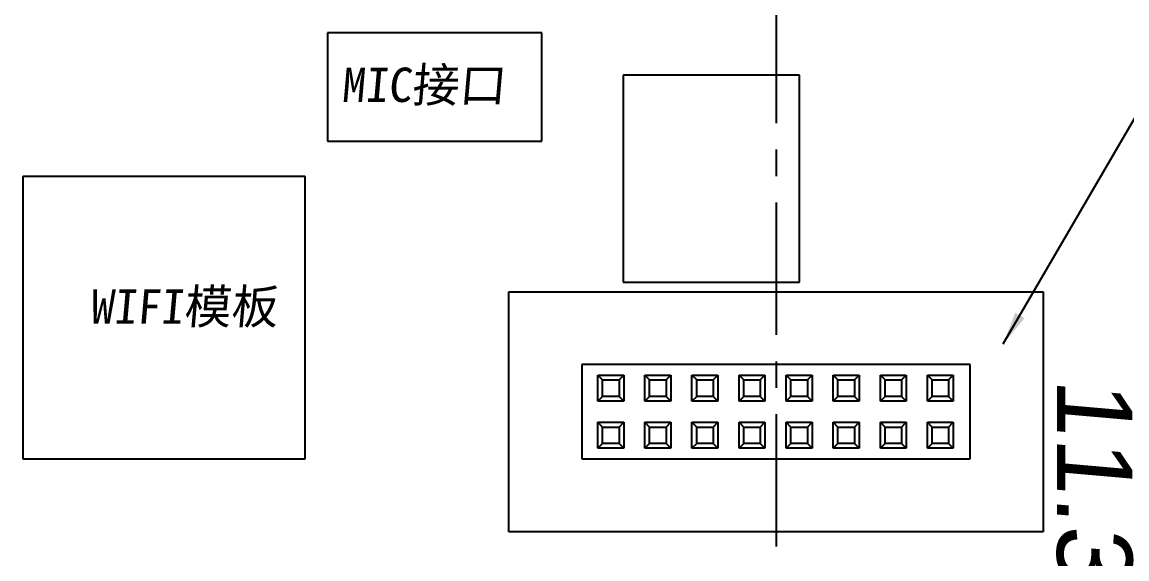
# Model space of a CAD drawing. Extents: x -144 to 4730, y -3845 to 502.
# Drawn here: x 1238.26 to 1285.19, y -3179.04 to -3156.23 of the extents above; entities that cross this region are included whole.
import ezdxf

# ---------------------------------------------------------------- set-up
doc = ezdxf.new("R2010")
doc.units = 0
doc.header["$LTSCALE"] = 15
doc.header["$MEASUREMENT"] = 0
doc.linetypes.add('CENTER', pattern=[0.6, 0.375, -0.075, 0.075, -0.075])
doc.layers.get('0').update_dxf_attribs({"linetype": 'CONTINUOUS'})
doc.layers.get('Defpoints').update_dxf_attribs({"linetype": 'CONTINUOUS'})
doc.layers.add('03___PRT_ALL_CURVES', color=7, linetype='CONTINUOUS')
doc.styles.add('标准', font='arial.ttf', dxfattribs={"oblique": 5})
doc.dimstyles.new('MSTD', dxfattribs={"dimtxt": 3.2, "dimasz": 1.4, "dimexe": 0.5, "dimexo": 0.5, "dimgap": 0.5, "dimtad": 0, "dimzin": 1, "dimdsep": 46, "dimtxsty": '标准', "dimcen": 0, "dimclrd": 5, "dimclre": 5, "dimclrt": 3, "dimadec": 1, "dimazin": 2, "dimtfac": 0.5, "dimtmove": 0, "dimatfit": 3, "dimfxl": 0, "dimlwd": -1, "dimarcsym": 0})

# ---------------------------------------------------------------- blocks, each defined once
blk = doc.blocks.new('*D718')
at = {"color": 5, "lineweight": -2}
blk.add_line((1270.289, -3154.399), (1270.289, -3151.245), dxfattribs=at)
at = {"layer": 'Defpoints', "color": 0, "lineweight": -3}
for p in [(1270.289, -3151.245), (1270.289, -3154.899), (1270.289, -3192.764)]:
    blk.add_point(p, dxfattribs=at)
at = {"color": 3, "lineweight": -2, "insert": (1270.289, -3146.594), "char_height": 3.2, "attachment_point": 5, "rotation": 270, "style": '标准'}
blk.add_mtext('0.00', dxfattribs=at)
blk = doc.blocks.new('*D721')
at = {"color": 5, "lineweight": -2}
for p, q in [((1283.801, -3185.503), (1283.801, -3182.703)), ((1281.639, -3187.053), (1283.801, -3185.503)), ((1281.639, -3189.353), (1281.639, -3187.053))]:
    blk.add_line(p, q, dxfattribs=at)
at = {"layer": 'Defpoints', "color": 0, "lineweight": -3}
for p in [(1283.801, -3182.703), (1281.639, -3189.853), (1270.289, -3192.764)]:
    blk.add_point(p, dxfattribs=at)
at = {"color": 3, "lineweight": -2, "insert": (1283.801, -3176.943), "char_height": 3.2, "attachment_point": 5, "rotation": 270, "style": '标准'}
blk.add_mtext('11.35', dxfattribs=at)
blk = doc.blocks.new('*D722')
at = {"color": 5, "lineweight": -2}
for p, q in [((1235.223, -3178.452), (1235.223, -3175.652)), ((1235.939, -3181.252), (1235.223, -3178.452)), ((1235.939, -3185.729), (1235.939, -3181.252))]:
    blk.add_line(p, q, dxfattribs=at)
at = {"layer": 'Defpoints', "color": 0, "lineweight": -3}
for p in [(1235.223, -3175.652), (1235.939, -3186.229), (1270.289, -3192.764)]:
    blk.add_point(p, dxfattribs=at)
at = {"color": 3, "lineweight": -2, "insert": (1235.223, -3169.742), "char_height": 3.2, "attachment_point": 5, "rotation": 270, "style": '标准'}
blk.add_mtext('34.35', dxfattribs=at)
blk = doc.blocks.new('*D726')
at = {"color": 5, "lineweight": -2}
for p, q in [((1226.705, -3178.602), (1223.905, -3178.602)), ((1226.789, -3180.389), (1226.705, -3178.602)), ((1229.089, -3180.389), (1226.789, -3180.389))]:
    blk.add_line(p, q, dxfattribs=at)
at = {"layer": 'Defpoints', "color": 0, "lineweight": -3}
for p in [(1223.905, -3178.602), (1229.589, -3180.389), (1270.289, -3192.764)]:
    blk.add_point(p, dxfattribs=at)
at = {"color": 3, "lineweight": -2, "insert": (1218.153, -3178.602), "char_height": 3.2, "attachment_point": 5, "style": '标准'}
blk.add_mtext('12.38', dxfattribs=at)
blk = doc.blocks.new('*D727')
at = {"color": 5, "lineweight": -2}
for p, q in [((1313.789, -3177.389), (1310.293, -3177.353)), ((1310.293, -3177.353), (1313.093, -3177.353)), ((1311.489, -3177.389), (1313.789, -3177.389))]:
    blk.add_line(p, q, dxfattribs=at)
at = {"layer": 'Defpoints', "color": 0, "lineweight": -3}
for p in [(1310.989, -3177.389), (1313.093, -3177.353), (1270.289, -3192.764)]:
    blk.add_point(p, dxfattribs=at)
at = {"color": 3, "lineweight": -2, "insert": (1318.845, -3177.353), "char_height": 3.2, "attachment_point": 5, "style": '标准'}
blk.add_mtext('15.38', dxfattribs=at)
blk = doc.blocks.new('*D729')
at = {"color": 5, "lineweight": -2}
for p, q in [((1304.789, -3158.789), (1309.775, -3158.789)), ((1309.775, -3158.789), (1312.575, -3159.115)), ((1312.575, -3159.115), (1315.375, -3159.115))]:
    blk.add_line(p, q, dxfattribs=at)
at = {"layer": 'Defpoints', "color": 0, "lineweight": -3}
for p in [(1304.289, -3158.789), (1315.375, -3159.115), (1270.289, -3192.764)]:
    blk.add_point(p, dxfattribs=at)
at = {"color": 3, "lineweight": -2, "insert": (1321.277, -3159.115), "char_height": 3.2, "attachment_point": 5, "style": '标准'}
blk.add_mtext('33.98', dxfattribs=at)
blk = doc.blocks.new('*D730')
at = {"color": 5, "lineweight": -2}
for p, q in [((1303.78, -3152.326), (1303.78, -3149.526)), ((1304.289, -3155.126), (1303.78, -3152.326)), ((1304.289, -3158.289), (1304.289, -3155.126))]:
    blk.add_line(p, q, dxfattribs=at)
at = {"layer": 'Defpoints', "color": 0, "lineweight": -3}
for p in [(1303.78, -3149.526), (1304.289, -3158.789), (1270.289, -3192.764)]:
    blk.add_point(p, dxfattribs=at)
at = {"color": 3, "lineweight": -2, "insert": (1303.78, -3143.634), "char_height": 3.2, "attachment_point": 5, "rotation": 270, "style": '标准'}
blk.add_mtext('34.00', dxfattribs=at)
blk = doc.blocks.new('*D731')
at = {"color": 5, "lineweight": -2}
for p, q in [((1239.162, -3149.737), (1239.162, -3146.937)), ((1236.289, -3152.537), (1239.162, -3149.737)), ((1236.289, -3158.289), (1236.289, -3152.537))]:
    blk.add_line(p, q, dxfattribs=at)
at = {"layer": 'Defpoints', "color": 0, "lineweight": -3}
for p in [(1239.162, -3146.937), (1236.289, -3158.789), (1270.289, -3192.764)]:
    blk.add_point(p, dxfattribs=at)
at = {"color": 3, "lineweight": -2, "insert": (1239.162, -3141.044), "char_height": 3.2, "attachment_point": 5, "rotation": 270, "style": '标准'}
blk.add_mtext('34.00', dxfattribs=at)
blk = doc.blocks.new('*D732')
at = {"color": 5, "lineweight": -2}
for p, q in [((1232.053, -3158.789), (1229.253, -3159.95)), ((1235.789, -3158.789), (1232.053, -3158.789)), ((1229.253, -3159.95), (1226.453, -3159.95))]:
    blk.add_line(p, q, dxfattribs=at)
at = {"layer": 'Defpoints', "color": 0, "lineweight": -3}
for p in [(1236.289, -3158.789), (1226.453, -3159.95), (1270.289, -3192.764)]:
    blk.add_point(p, dxfattribs=at)
at = {"color": 3, "lineweight": -2, "insert": (1220.552, -3159.95), "char_height": 3.2, "attachment_point": 5, "style": '标准'}
blk.add_mtext('33.98', dxfattribs=at)

msp = doc.modelspace()

# ---------------------------------------------------------------- linework, layer by layer
at = {"color": 1, "linetype": 'CENTER'}
msp.add_line((1270.289, -3154.899), (1270.289, -3236.253), dxfattribs=at)
at = {"color": 7, "linetype": 'Continuous'}
for p, q in [((1251.239, -3156.689), (1251.239, -3161.289)), ((1260.339, -3156.689), (1251.239, -3156.689)), ((1260.339, -3161.289), (1260.339, -3156.689)), ((1263.789, -3158.489), (1263.789, -3167.289)), ((1271.289, -3158.489), (1263.789, -3158.489)), ((1271.289, -3167.289), (1271.289, -3158.489)), ((1251.239, -3161.289), (1260.339, -3161.289)), ((1238.289, -3162.789), (1238.289, -3174.789)), ((1250.289, -3162.789), (1238.289, -3162.789)), ((1250.289, -3174.789), (1250.289, -3162.789)), ((1263.789, -3167.289), (1271.289, -3167.289)), ((1262.039, -3170.789), (1262.039, -3174.789)), ((1278.539, -3170.789), (1262.039, -3170.789)), ((1278.539, -3174.789), (1278.539, -3170.789)), ((1262.717, -3172.339), (1262.717, -3171.239)), ((1262.917, -3171.439), (1262.717, -3171.239)), ((1262.717, -3171.239), (1263.817, -3171.239)), ((1262.917, -3172.139), (1262.917, -3171.439)), ((1262.917, -3171.439), (1263.617, -3171.439)), ((1263.617, -3171.439), (1263.817, -3171.239)), ((1263.617, -3171.439), (1263.617, -3172.139)), ((1263.817, -3171.239), (1263.817, -3172.339)), ((1264.717, -3172.339), (1264.717, -3171.239)), ((1264.917, -3171.439), (1264.717, -3171.239)), ((1264.717, -3171.239), (1265.817, -3171.239)), ((1264.917, -3172.139), (1264.917, -3171.439)), ((1264.917, -3171.439), (1265.617, -3171.439)), ((1265.617, -3171.439), (1265.817, -3171.239)), ((1265.617, -3171.439), (1265.617, -3172.139)), ((1265.817, -3171.239), (1265.817, -3172.339)), ((1266.717, -3172.339), (1266.717, -3171.239)), ((1266.917, -3171.439), (1266.717, -3171.239)), ((1266.717, -3171.239), (1267.817, -3171.239)), ((1266.917, -3172.139), (1266.917, -3171.439)), ((1266.917, -3171.439), (1267.617, -3171.439)), ((1267.617, -3171.439), (1267.817, -3171.239)), ((1267.617, -3171.439), (1267.617, -3172.139)), ((1267.817, -3171.239), (1267.817, -3172.339)), ((1268.717, -3172.339), (1268.717, -3171.239)), ((1268.917, -3171.439), (1268.717, -3171.239)), ((1268.717, -3171.239), (1269.817, -3171.239)), ((1268.917, -3172.139), (1268.917, -3171.439)), ((1268.917, -3171.439), (1269.617, -3171.439)), ((1269.617, -3171.439), (1269.817, -3171.239)), ((1269.617, -3171.439), (1269.617, -3172.139)), ((1269.817, -3171.239), (1269.817, -3172.339)), ((1270.717, -3172.339), (1270.717, -3171.239)), ((1270.917, -3171.439), (1270.717, -3171.239)), ((1270.717, -3171.239), (1271.817, -3171.239)), ((1270.917, -3172.139), (1270.917, -3171.439)), ((1270.917, -3171.439), (1271.617, -3171.439)), ((1271.617, -3171.439), (1271.817, -3171.239)), ((1271.617, -3171.439), (1271.617, -3172.139)), ((1271.817, -3171.239), (1271.817, -3172.339)), ((1272.717, -3172.339), (1272.717, -3171.239)), ((1272.917, -3171.439), (1272.717, -3171.239)), ((1272.717, -3171.239), (1273.817, -3171.239)), ((1272.917, -3172.139), (1272.917, -3171.439)), ((1272.917, -3171.439), (1273.617, -3171.439)), ((1273.617, -3171.439), (1273.817, -3171.239)), ((1273.617, -3171.439), (1273.617, -3172.139)), ((1273.817, -3171.239), (1273.817, -3172.339)), ((1274.717, -3172.339), (1274.717, -3171.239)), ((1274.917, -3171.439), (1274.717, -3171.239)), ((1274.717, -3171.239), (1275.817, -3171.239)), ((1274.917, -3172.139), (1274.917, -3171.439)), ((1274.917, -3171.439), (1275.617, -3171.439)), ((1275.617, -3171.439), (1275.817, -3171.239)), ((1275.617, -3171.439), (1275.617, -3172.139)), ((1275.817, -3171.239), (1275.817, -3172.339)), ((1276.717, -3172.339), (1276.717, -3171.239)), ((1276.917, -3171.439), (1276.717, -3171.239)), ((1276.717, -3171.239), (1277.817, -3171.239)), ((1276.917, -3172.139), (1276.917, -3171.439)), ((1276.917, -3171.439), (1277.617, -3171.439)), ((1277.617, -3171.439), (1277.817, -3171.239)), ((1277.617, -3171.439), (1277.617, -3172.139)), ((1277.817, -3171.239), (1277.817, -3172.339)), ((1262.917, -3172.139), (1262.717, -3172.339)), ((1263.817, -3172.339), (1262.717, -3172.339)), ((1263.617, -3172.139), (1262.917, -3172.139)), ((1263.617, -3172.139), (1263.817, -3172.339)), ((1264.917, -3172.139), (1264.717, -3172.339)), ((1265.817, -3172.339), (1264.717, -3172.339)), ((1265.617, -3172.139), (1264.917, -3172.139)), ((1265.617, -3172.139), (1265.817, -3172.339)), ((1266.917, -3172.139), (1266.717, -3172.339)), ((1267.817, -3172.339), (1266.717, -3172.339)), ((1267.617, -3172.139), (1266.917, -3172.139)), ((1267.617, -3172.139), (1267.817, -3172.339)), ((1268.917, -3172.139), (1268.717, -3172.339)), ((1269.817, -3172.339), (1268.717, -3172.339)), ((1269.617, -3172.139), (1268.917, -3172.139)), ((1269.617, -3172.139), (1269.817, -3172.339)), ((1270.917, -3172.139), (1270.717, -3172.339)), ((1271.817, -3172.339), (1270.717, -3172.339)), ((1271.617, -3172.139), (1270.917, -3172.139)), ((1271.617, -3172.139), (1271.817, -3172.339)), ((1272.917, -3172.139), (1272.717, -3172.339)), ((1273.817, -3172.339), (1272.717, -3172.339)), ((1273.617, -3172.139), (1272.917, -3172.139)), ((1273.617, -3172.139), (1273.817, -3172.339)), ((1274.917, -3172.139), (1274.717, -3172.339)), ((1275.817, -3172.339), (1274.717, -3172.339)), ((1275.617, -3172.139), (1274.917, -3172.139)), ((1275.617, -3172.139), (1275.817, -3172.339)), ((1276.917, -3172.139), (1276.717, -3172.339)), ((1277.817, -3172.339), (1276.717, -3172.339)), ((1277.617, -3172.139), (1276.917, -3172.139)), ((1277.617, -3172.139), (1277.817, -3172.339)), ((1262.717, -3174.339), (1262.717, -3173.239)), ((1262.917, -3173.439), (1262.717, -3173.239)), ((1262.717, -3173.239), (1263.817, -3173.239)), ((1262.917, -3174.139), (1262.917, -3173.439)), ((1262.917, -3173.439), (1263.617, -3173.439)), ((1263.617, -3173.439), (1263.817, -3173.239)), ((1263.617, -3173.439), (1263.617, -3174.139)), ((1263.817, -3173.239), (1263.817, -3174.339)), ((1264.717, -3174.339), (1264.717, -3173.239)), ((1264.917, -3173.439), (1264.717, -3173.239)), ((1264.717, -3173.239), (1265.817, -3173.239)), ((1264.917, -3174.139), (1264.917, -3173.439)), ((1264.917, -3173.439), (1265.617, -3173.439)), ((1265.617, -3173.439), (1265.817, -3173.239)), ((1265.617, -3173.439), (1265.617, -3174.139)), ((1265.817, -3173.239), (1265.817, -3174.339)), ((1266.717, -3174.339), (1266.717, -3173.239)), ((1266.917, -3173.439), (1266.717, -3173.239)), ((1266.717, -3173.239), (1267.817, -3173.239)), ((1266.917, -3174.139), (1266.917, -3173.439)), ((1266.917, -3173.439), (1267.617, -3173.439)), ((1267.617, -3173.439), (1267.817, -3173.239)), ((1267.617, -3173.439), (1267.617, -3174.139)), ((1267.817, -3173.239), (1267.817, -3174.339)), ((1268.717, -3174.339), (1268.717, -3173.239)), ((1268.917, -3173.439), (1268.717, -3173.239)), ((1268.717, -3173.239), (1269.817, -3173.239)), ((1268.917, -3174.139), (1268.917, -3173.439)), ((1268.917, -3173.439), (1269.617, -3173.439)), ((1269.617, -3173.439), (1269.817, -3173.239)), ((1269.617, -3173.439), (1269.617, -3174.139)), ((1269.817, -3173.239), (1269.817, -3174.339)), ((1270.717, -3174.339), (1270.717, -3173.239)), ((1270.917, -3173.439), (1270.717, -3173.239)), ((1270.717, -3173.239), (1271.817, -3173.239)), ((1270.917, -3174.139), (1270.917, -3173.439)), ((1270.917, -3173.439), (1271.617, -3173.439)), ((1271.617, -3173.439), (1271.817, -3173.239)), ((1271.617, -3173.439), (1271.617, -3174.139)), ((1271.817, -3173.239), (1271.817, -3174.339)), ((1272.717, -3174.339), (1272.717, -3173.239)), ((1272.917, -3173.439), (1272.717, -3173.239)), ((1272.717, -3173.239), (1273.817, -3173.239)), ((1272.917, -3174.139), (1272.917, -3173.439)), ((1272.917, -3173.439), (1273.617, -3173.439)), ((1273.617, -3173.439), (1273.817, -3173.239)), ((1273.617, -3173.439), (1273.617, -3174.139)), ((1273.817, -3173.239), (1273.817, -3174.339)), ((1274.717, -3174.339), (1274.717, -3173.239)), ((1274.717, -3173.239), (1275.817, -3173.239)), ((1274.917, -3173.439), (1274.717, -3173.239)), ((1274.917, -3174.139), (1274.917, -3173.439)), ((1274.917, -3173.439), (1275.617, -3173.439)), ((1275.617, -3173.439), (1275.817, -3173.239)), ((1275.617, -3173.439), (1275.617, -3174.139)), ((1275.817, -3173.239), (1275.817, -3174.339)), ((1276.717, -3174.339), (1276.717, -3173.239)), ((1276.717, -3173.239), (1277.817, -3173.239)), ((1276.917, -3173.439), (1276.717, -3173.239)), ((1276.917, -3174.139), (1276.917, -3173.439)), ((1276.917, -3173.439), (1277.617, -3173.439)), ((1277.617, -3173.439), (1277.817, -3173.239)), ((1277.617, -3173.439), (1277.617, -3174.139)), ((1277.817, -3173.239), (1277.817, -3174.339)), ((1262.917, -3174.139), (1262.717, -3174.339)), ((1263.817, -3174.339), (1262.717, -3174.339)), ((1263.617, -3174.139), (1262.917, -3174.139)), ((1263.617, -3174.139), (1263.817, -3174.339)), ((1264.917, -3174.139), (1264.717, -3174.339)), ((1265.817, -3174.339), (1264.717, -3174.339)), ((1265.617, -3174.139), (1264.917, -3174.139)), ((1265.617, -3174.139), (1265.817, -3174.339)), ((1266.917, -3174.139), (1266.717, -3174.339)), ((1267.817, -3174.339), (1266.717, -3174.339)), ((1267.617, -3174.139), (1266.917, -3174.139)), ((1267.617, -3174.139), (1267.817, -3174.339)), ((1268.917, -3174.139), (1268.717, -3174.339)), ((1269.817, -3174.339), (1268.717, -3174.339)), ((1269.617, -3174.139), (1268.917, -3174.139)), ((1269.617, -3174.139), (1269.817, -3174.339)), ((1270.917, -3174.139), (1270.717, -3174.339)), ((1271.817, -3174.339), (1270.717, -3174.339)), ((1271.617, -3174.139), (1270.917, -3174.139)), ((1271.617, -3174.139), (1271.817, -3174.339)), ((1272.917, -3174.139), (1272.717, -3174.339)), ((1273.817, -3174.339), (1272.717, -3174.339)), ((1273.617, -3174.139), (1272.917, -3174.139)), ((1273.617, -3174.139), (1273.817, -3174.339)), ((1274.917, -3174.139), (1274.717, -3174.339)), ((1275.817, -3174.339), (1274.717, -3174.339)), ((1275.617, -3174.139), (1274.917, -3174.139)), ((1275.617, -3174.139), (1275.817, -3174.339)), ((1276.917, -3174.139), (1276.717, -3174.339)), ((1277.817, -3174.339), (1276.717, -3174.339)), ((1277.617, -3174.139), (1276.917, -3174.139)), ((1277.617, -3174.139), (1277.817, -3174.339)), ((1238.289, -3174.789), (1250.289, -3174.789)), ((1262.039, -3174.789), (1278.539, -3174.789))]:
    msp.add_line(p, q, dxfattribs=at)
at = {"layer": '03___PRT_ALL_CURVES', "color": 4, "linetype": 'Continuous'}
for p, q in [((1258.939, -3177.889), (1258.939, -3167.689)), ((1258.939, -3167.689), (1281.639, -3167.689)), ((1281.639, -3167.689), (1281.639, -3177.889)), ((1281.639, -3177.889), (1258.939, -3177.889))]:
    msp.add_line(p, q, dxfattribs=at)

# ---------------------------------------------------------------- texts
at = {"char_height": 1.46234, "attachment_point": 1, "style": '标准'}
for s, insert in [('{\\fSimSun|b0|i0|c134|p2;MIC接口}', (1251.816, -3158.166)), ('{\\fSimSun|b0|i0|c134|p2;WIFI模板}', (1241.141, -3167.59))]:
    msp.add_mtext(s, dxfattribs=dict(at, insert=insert))

# ---------------------------------------------------------------- dimensions: what is measured, and where the dimension line sits
for feature_location, offset, dtype, origin, picture, middle in [((1236.28923396, -3158.788832058), (2.872589673, 11.852133817), 0, (1270.28923396, -3192.763832058), '*D731', (1239.161823634, -3141.044065225)), ((1304.28923396, -3158.788832058), (-0.509548401, 9.262596017), 0, (1270.28923396, -3192.763832058), '*D730', (1303.779685559, -3143.633603025)), ((1270.2892, -3154.8994), (0, 3.6549), 0, (1270.2892, -3192.7638), '*D718', (1270.2892, -3146.5939)), ((1304.289, -3158.789), (11.086, -0.326), 1, (1270.289, -3192.764), '*D729', (1321.277, -3159.115)), ((1236.289, -3158.789), (-9.836, -1.162), 1, (1270.289, -3192.764), '*D732', (1220.552, -3159.95)), ((1235.9392, -3186.2291), (-0.716, 10.5774), 0, (1270.2892, -3192.7638), '*D722', (1235.2232, -3169.7416)), ((1281.639, -3189.853), (2.162, 7.15), 0, (1270.289, -3192.764), '*D721', (1283.801, -3176.943)), ((1310.989, -3177.389), (2.104, 0.036), 1, (1270.289, -3192.764), '*D727', (1318.845, -3177.353)), ((1229.589, -3180.389), (-5.685, 1.787), 1, (1270.289, -3192.764), '*D726', (1218.153, -3178.602))]:
    dim = msp.add_ordinate_dim(feature_location=feature_location, offset=offset, dtype=dtype, origin=origin, dimstyle='MSTD')
    dim.commit()
    dim.dimension.update_dxf_attribs({"geometry": picture, "text_midpoint": middle})

# ---------------------------------------------------------------- leaders
msp.add_leader([(1279.94, -3169.907), (1300.648, -3134.28)], dimstyle='MSTD', override={"dimgap": 0.5, "dimtad": 0})

doc.saveas('drawing.dxf')
